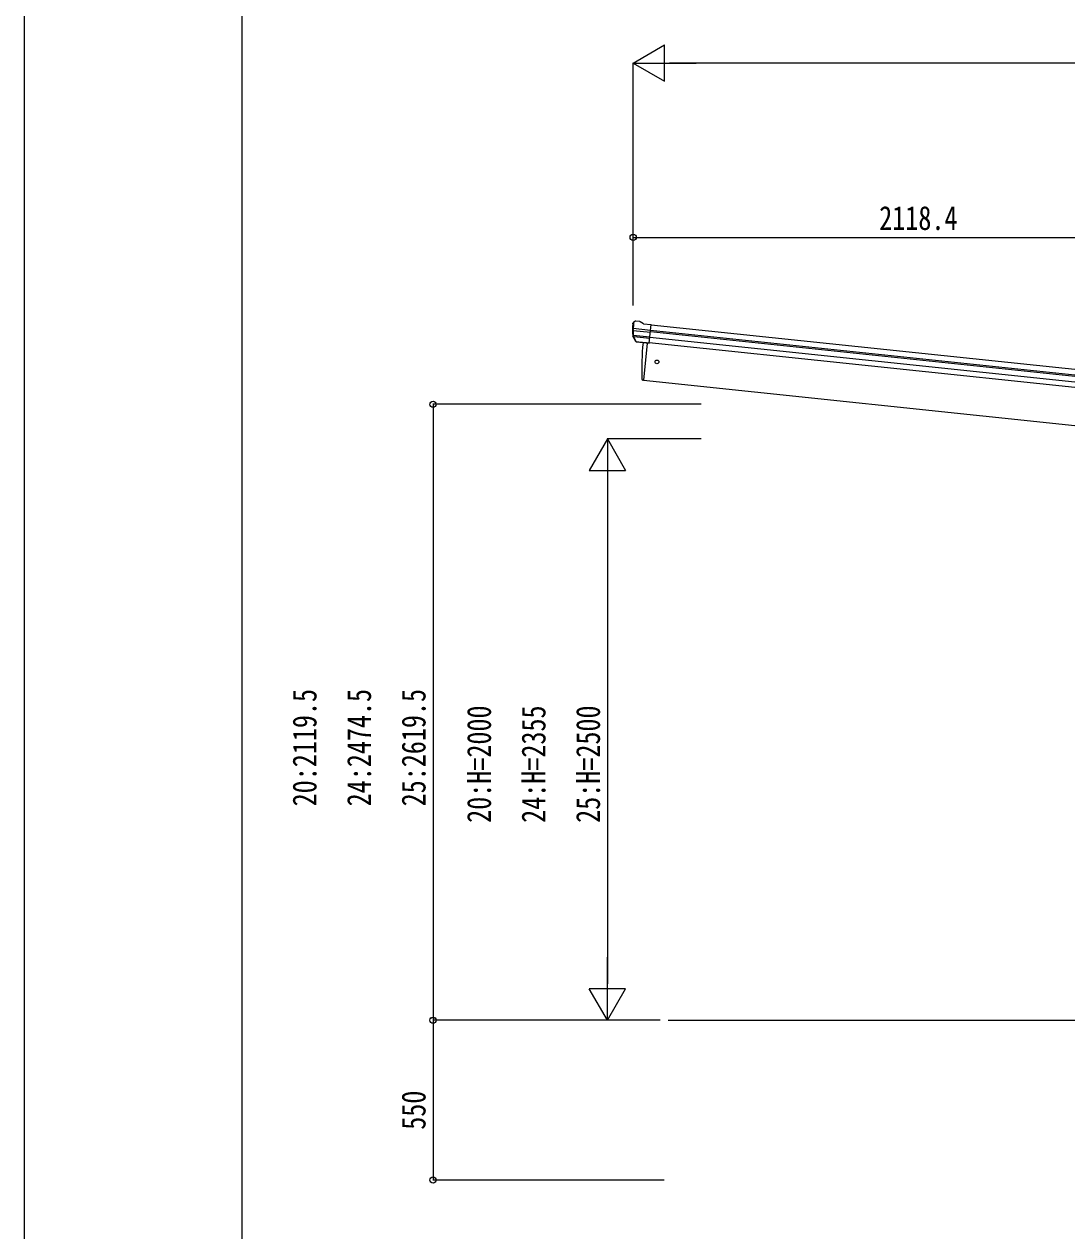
# Model space of a CAD drawing. Units: millimetres, scale not verified. Extents: x -10512 to 10512, y -7425 to 7425.
# Drawn here: x -10512 to -6926, y -3866 to 287 of the extents above; entities that cross this region are included whole.
import ezdxf
from ezdxf.enums import TextEntityAlignment as Align

# ---------------------------------------------------------------- set-up
doc = ezdxf.new("R2010")
doc.units = ezdxf.units.MM
doc.header["$LTSCALE"] = 30
for name, color, linetype in [('0-4_YKK_13', 4, 'Continuous'), ('0-5_YKK_A1', 4, 'Continuous'), ('0-6_YKK_D', 6, 'Continuous'), ('0-7_YKK_ZWAK', 7, 'Continuous')]:
    doc.layers.add(name, color=color, linetype=linetype)
doc.styles.add('ＭＳ ゴシック', font='')
doc.styles.get('ＭＳ ゴシック').set_extended_font_data('MS Gothic')

msp = doc.modelspace()

# ---------------------------------------------------------------- linework, layer by layer
at = {"layer": '0-4_YKK_13'}
for p, q in [((-8418.93, -744.35), (-8418.62, -742.5)), ((-8416.68, -739.95), (-8417.54, -740.65)), ((-8412.36, -736.45), (-8416.68, -739.95)), ((-8412.36, -736.45), (-8412.36, -736.45)), ((-8408.7, -735.37), (-8408.69, -735.37)), ((-8382.38, -744.17), (-8355.86, -746.95)), ((-8362.64, -811.51), (-8355.86, -746.95)), ((-8408.5, -805.5), (-8418.62, -787.24)), ((-8418.23, -767.07), (-8358.63, -773.34)), ((-8358.02, -767.48), (-8417.76, -761.2)), ((-8417.4, -783.83), (-8360.36, -789.82)), ((-8407.45, -805.07), (-8416.9, -786.77)), ((-8416.01, -788.49), (-8360.83, -794.29)), ((-8398.45, -807.74), (-8406.14, -806.94)), ((-8406, -806.72), (-8362.62, -811.28)), ((-8398.19, -807.86), (-8398.45, -807.74)), ((-8372.86, -810.53), (-8398.19, -807.86)), ((-8369.53, -810.78), (-8382.92, -938.17)), ((-8372.59, -810.46), (-8372.86, -810.53)), ((-8362.64, -811.51), (-8372.59, -810.46)), ((-8382.92, -938.17), (-8384.97, -937.89))]:
    msp.add_line(p, q, dxfattribs=at)
for points in [[(-8395.21, -736.79), (-8395.21, -736.79), (-8408.69, -735.37)], [(-8382.38, -744.17), (-8393.98, -737.2), (-8393.98, -737.2)]]:
    msp.add_lwpolyline(points, dxfattribs=at)
msp.add_circle((-8336.12, -875.62), 6.5, dxfattribs=at)
for centre, radius, start, end in [((-8218.04, -765.46), 202, 174, 185.86084), ((-8225.38, -766), 192.44, 173.42422, 178.5729), ((-8409.22, -740.34), 5, 84.04426, 128.95574), ((-8395.52, -739.77), 3, 59.02369, 83.97631), ((-8416, -785.78), 3, 185.86084, 209), ((-8421.03, -766.85), 2.74, 355.56588, 0.97849), ((-8418.42, -768.41), 1.35, 82.08073, 84.8395), ((-8218.04, -765.46), 200.2, 180.46117, 185.79991), ((-8463.03, -759.09), 45.32, 354.35482, 357.32878), ((-8414.23, -785.39), 3, 185.79991, 207.30889), ((-8405.88, -804.04), 2.99, 208.99261, 254.7283), ((-7488.31, -897.96), 900, 174.35014, 182.36081), ((-8384.55, -934.91), 3, 182.36081, 262)]:
    msp.add_arc(centre, radius, start, end, dxfattribs=at)
for centre, major_axis, ratio, start_param, end_param in [((-8415.66, -742.98), (2.34, 1.9), 0.995767, 1.5707963, 2.2972137), ((-8411.28, -739.43), (-5.88, -1.31), 0.24881, 5.8190815, 5.8226003), ((-8416.67, -743.95), (0.87, 5.91), 0.020485, 4.7140547, 5.6117533), ((-8220.35, -787.41), (20.92, 199.05), 0.994373, 1.5554317, 1.5718064), ((-8408.12, -803.49), (-1.08, 3.13), 0.040856, 4.1415604, 4.1696818), ((-8405.68, -803.74), (0.11, 3), 0.642905, 2.0792573, 3.037247), ((-8405.75, -803.84), (-3.53, -2.11), 0.650902, 0.9542299, 1.0270405), ((-8405.82, -803.95), (-1.66, -2.51), 0.997631, 0.3902369, 0.4789948)]:
    msp.add_ellipse(centre, major_axis=major_axis, ratio=ratio, start_param=start_param, end_param=end_param, dxfattribs=at)
at = {"layer": '0-5_YKK_A1'}
for p, q in [((-6362.4, -981.81), (-8358.49, -772.02)), ((-6361.97, -977.64), (-8358.05, -767.84)), ((-6359.98, -958.74), (-8356.07, -748.94)), ((-8369.53, -810.78), (-8382.92, -938.17)), ((-8362.34, -808.61), (-6366.25, -1018.41)), ((-6364.49, -1001.67), (-8360.58, -791.88)), ((-8382.92, -938.17), (-6455.57, -1140.75)), ((-8297, -3140.75), (-6455.57, -3140.75))]:
    msp.add_line(p, q, dxfattribs=at)
at = {"layer": '0-6_YKK_D'}
for p, q in [((-8417.96, 152.65), (-8309.71, 215.15)), ((-8309.71, 90.15), (-8309.71, 215.15)), ((-8417.96, -682.03), (-8417.96, 153.65)), ((-8417.96, 152.65), (-8309.71, 90.15)), ((-8417.96, 152.65), (-8201.45, 152.65)), ((-4290.49, 152.65), (-8292.96, 152.65)), ((-8417.96, -682.03), (-8417.96, -446.35)), ((-8417.96, -447.35), (-6299.57, -447.35)), ((-8183.87, -1021.26), (-9107.31, -1021.26)), ((-9106.31, -1021.26), (-9106.31, -3140.75)), ((-8506.31, -1140.75), (-8568.81, -1249)), ((-8183.87, -1140.75), (-8507.31, -1140.75)), ((-8506.31, -1140.75), (-8443.81, -1249)), ((-8506.31, -1140.75), (-8506.31, -1357.25)), ((-8568.81, -1249), (-8443.81, -1249)), ((-8506.31, -1265.75), (-8506.31, -3015.75)), ((-8506.31, -3140.75), (-8506.31, -2924.24)), ((-8506.31, -3140.75), (-8568.81, -3032.49)), ((-8443.81, -3032.49), (-8568.81, -3032.49)), ((-8506.31, -3140.75), (-8443.81, -3032.49)), ((-8406.87, -3140.75), (-9107.31, -3140.75)), ((-8325.26, -3140.8), (-9107.31, -3140.8)), ((-9106.31, -3140.8), (-9106.31, -3690.8)), ((-8406.87, -3140.75), (-8507.31, -3140.75)), ((-8311.12, -3690.8), (-9107.31, -3690.8))]:
    msp.add_line(p, q, dxfattribs=at)
for centre in [(-8417.96, -447.35), (-9106.31, -1021.26), (-9106.31, -3140.75), (-9106.31, -3140.8), (-9106.31, -3690.8)]:
    msp.add_circle(centre, 10.62, dxfattribs=at)
at = {"layer": '0-7_YKK_ZWAK'}
msp.add_line((-9762.45, -6312.5), (-9762.45, 6937.5), dxfattribs=at)
msp.add_lwpolyline([(-10512.5, -7425), (10512.5, -7425), (10512.5, 7425), (-10512.5, 7425)], close=True, dxfattribs=at)

# ---------------------------------------------------------------- texts
at = {"layer": '0-6_YKK_D', "style": 'ＭＳ ゴシック', "width": 0.8}
msp.add_text('2118.4', height=82.48, dxfattribs=at).set_placement((-7571.77, -446.35), align=Align.BOTTOM_LEFT)
for s, p in [('20:2119.5', (-9482.31, -2405)), ('24:2474.5', (-9294.81, -2405)), ('25:2619.5', (-9107.31, -2405)), ('20:H=2000', (-8882.31, -2461.75)), ('24:H=2355', (-8694.81, -2461.75)), ('25:H=2500', (-8507.31, -2461.75)), ('550', (-9107.31, -3517.8))]:
    msp.add_text(s, height=82.48, rotation=90, dxfattribs=at).set_placement(p, align=Align.BOTTOM_LEFT)

doc.saveas('drawing.dxf')
